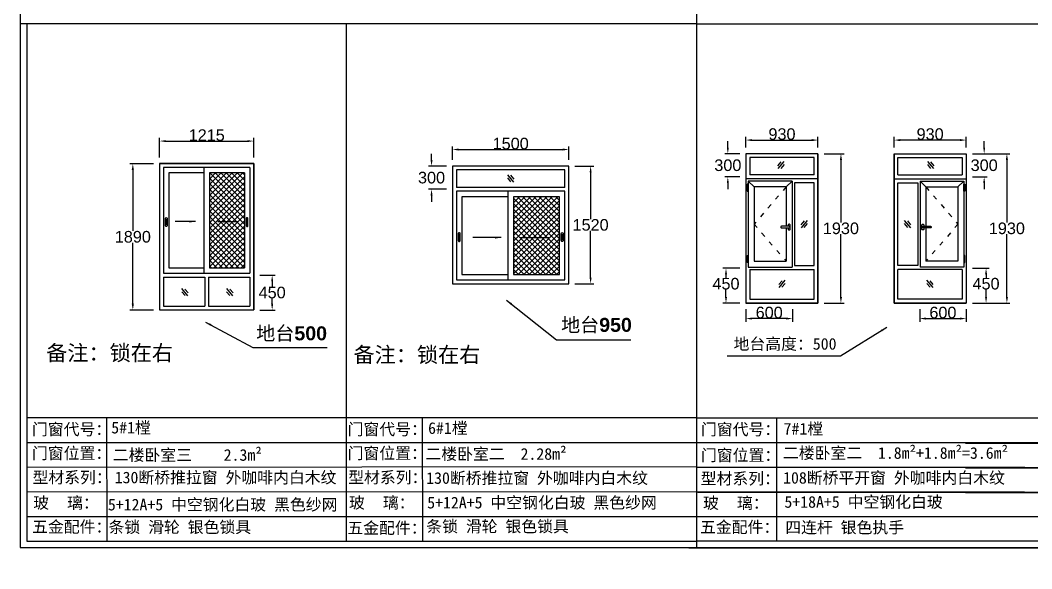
# Model space of a CAD drawing. Header units: inches. Extents: x -138455 to 599497, y -747149 to 13167.
# Drawn here: x 102585 to 115646, y -106349 to -99263 of the extents above; entities that cross this region are included whole.
import ezdxf

# ---------------------------------------------------------------- set-up
doc = ezdxf.new("R2010")
doc.units = ezdxf.units.IN
doc.header["$MEASUREMENT"] = 0
doc.header["$PDMODE"] = 35
doc.header["$PDSIZE"] = -3
doc.linetypes.add('ACAD_ISO03W100', pattern=[30, 12, -18])
doc.layers.add('0 @ 1', color=7, linetype='Continuous')
doc.styles.add('Annotative', font='arialbd.ttf')
doc.styles.get("Standard").update_dxf_attribs({"font": 'arial.ttf'})
doc.dimstyles.get("Standard").update_dxf_attribs({"dimtxt": 80, "dimasz": 70, "dimexe": 40, "dimexo": 80, "dimgap": 0, "dimtad": 1, "dimtih": 1, "dimtoh": 1, "dimdec": 0, "dimzin": 0, "dimdsep": 46, "dimtxsty": 'Standard', "dimcen": 0.09, "dimadec": 0, "dimazin": 0, "dimtfac": 1, "dimtdec": 0, "dimtofl": 0, "dimtmove": 0, "dimatfit": 3, "dimfxl": 0, "dimtolj": 1, "dimtzin": 0, "dimarcsym": 0})

# ---------------------------------------------------------------- blocks, each defined once
blk = doc.blocks.new('123z')
at = {"color": 0}
for points in [[(94078, 52755), (94078, 52755, 0.414214), (94088, 52765), (94088, 52845, 0.414214), (94078, 52855), (94078, 52855, 0.414214), (94068, 52845), (94068, 52765, 0.414214)], [(94078, 52775), (94078, 52775, 0.414214), (94083, 52780), (94083, 52830, 0.414214), (94078, 52835), (94078, 52835, 0.414214), (94073, 52830), (94073, 52780, 0.414214)]]:
    blk.add_lwpolyline(points, format="xyb", close=True, dxfattribs=at)
blk = doc.blocks.new('123as')
at = {"color": 0}
for p, q in [((90189, 51387), (90252, 51462)), ((90194, 51330), (90312, 51470)), ((90251, 51335), (90314, 51410))]:
    blk.add_line(p, q, dxfattribs=at)
blk = doc.blocks.new('*D733')
at = {"color": 0, "lineweight": -2, "transparency": 16777216}
for p, q in [((108168, -101067), (108168, -100893)), ((108248, -100933), (109588, -100933)), ((109668, -101067), (109668, -100893))]:
    blk.add_line(p, q, dxfattribs=at)
at = {"color": 0, "transparency": 16777216}
for points in [[(108248, -100920), (108248, -100947), (108168, -100933)], [(109588, -100920), (109588, -100947), (109668, -100933)]]:
    blk.add_solid(points, dxfattribs=at)
at = {"layer": 'Defpoints', "color": 0, "transparency": 16777216}
for p in [(109668, -100933), (108168, -101147), (109668, -101147)]:
    blk.add_point(p, dxfattribs=at)
at = {"color": 0, "transparency": 16777216, "insert": (108918, -100857), "char_height": 150, "attachment_point": 5}
blk.add_mtext('\\A1;1500', dxfattribs=at)
blk = doc.blocks.new('*D734')
at = {"color": 0, "lineweight": -2, "transparency": 16777216}
for p, q in [((109748, -101147), (109990, -101147)), ((109950, -101227), (109950, -101831)), ((109950, -102587), (109950, -101984)), ((109748, -102667), (109990, -102667))]:
    blk.add_line(p, q, dxfattribs=at)
at = {"color": 0, "transparency": 16777216}
for points in [[(109937, -101227), (109963, -101227), (109950, -101147)], [(109937, -102587), (109963, -102587), (109950, -102667)]]:
    blk.add_solid(points, dxfattribs=at)
at = {"layer": 'Defpoints', "color": 0, "transparency": 16777216}
for p in [(109668, -101147), (109668, -102667), (109950, -102667)]:
    blk.add_point(p, dxfattribs=at)
at = {"color": 0, "transparency": 16777216, "insert": (109950, -101907), "char_height": 150, "attachment_point": 5}
blk.add_mtext('\\A1;1520', dxfattribs=at)
blk = doc.blocks.new('*D735')
at = {"color": 0, "lineweight": -2, "transparency": 16777216}
for p, q in [((107896, -101067), (107896, -100987)), ((108088, -101147), (107856, -101147)), ((108088, -101447), (107856, -101447)), ((107896, -101527), (107896, -101607))]:
    blk.add_line(p, q, dxfattribs=at)
at = {"color": 0, "transparency": 16777216}
for points in [[(107883, -101067), (107909, -101067), (107896, -101147)], [(107883, -101527), (107909, -101527), (107896, -101447)]]:
    blk.add_solid(points, dxfattribs=at)
at = {"layer": 'Defpoints', "color": 0, "transparency": 16777216}
for p in [(107896, -101147), (108168, -101147), (108168, -101447)]:
    blk.add_point(p, dxfattribs=at)
at = {"color": 0, "transparency": 16777216, "insert": (107896, -101297), "char_height": 150, "attachment_point": 5}
blk.add_mtext('\\A1;300', dxfattribs=at)
blk = doc.blocks.new('dzcs')
blk.add_lwpolyline([(142096, -3328), (142196, -3328, 0.414214), (142206, -3318), (142206, -3318, 0.414214), (142196, -3308), (142096, -3308, 0.414214), (142086, -3318), (142086, -3318, 0.414214)], format="xyb", close=True)
blk.add_lwpolyline([(142182, -3328), (142182, -3342, 0.414214), (142196, -3355), (142196, -3355, 0.414214), (142209, -3342), (142209, -3294, 0.414214), (142196, -3280), (142196, -3280, 0.414214), (142182, -3294), (142182, -3308)], format="xyb")
blk = doc.blocks.new('*D774')
at = {"color": 0, "lineweight": -2, "transparency": 16777216}
for p, q in [((111956, -102997), (111956, -103157)), ((112556, -102997), (112556, -103157)), ((112476, -103117), (112036, -103117))]:
    blk.add_line(p, q, dxfattribs=at)
at = {"color": 0, "transparency": 16777216}
for points in [[(112036, -103103), (112036, -103130), (111956, -103117)], [(112476, -103103), (112476, -103130), (112556, -103117)]]:
    blk.add_solid(points, dxfattribs=at)
at = {"layer": 'Defpoints', "color": 0, "transparency": 16777216}
for p in [(111956, -102917), (112556, -102917), (111956, -103117)]:
    blk.add_point(p, dxfattribs=at)
at = {"color": 0, "transparency": 16777216, "insert": (112256, -103040), "char_height": 150, "attachment_point": 5}
blk.add_mtext('\\A1;600', dxfattribs=at)
blk = doc.blocks.new('23zdsa')
for p, q in [((141281, -2940), (141266, -2940)), ((141266, -2940), (141266, -3030)), ((141281, -2960), (141266, -2960)), ((141281, -2965), (141266, -2965)), ((141281, -3030), (141281, -2940)), ((141266, -3005), (141281, -3005)), ((141266, -3010), (141281, -3010)), ((141266, -3030), (141281, -3030))]:
    blk.add_line(p, q)
blk = doc.blocks.new('*D775')
at = {"color": 0, "lineweight": -2, "transparency": 16777216}
for p, q in [((111876, -102467), (111658, -102467)), ((111698, -102547), (111698, -102590)), ((111698, -102837), (111698, -102743)), ((111876, -102917), (111658, -102917))]:
    blk.add_line(p, q, dxfattribs=at)
at = {"color": 0, "transparency": 16777216}
for points in [[(111685, -102547), (111711, -102547), (111698, -102467)], [(111685, -102837), (111711, -102837), (111698, -102917)]]:
    blk.add_solid(points, dxfattribs=at)
at = {"layer": 'Defpoints', "color": 0, "transparency": 16777216}
for p in [(111956, -102467), (111698, -102917), (111956, -102917)]:
    blk.add_point(p, dxfattribs=at)
at = {"color": 0, "transparency": 16777216, "insert": (111698, -102667), "char_height": 150, "attachment_point": 5}
blk.add_mtext('\\A1;450', dxfattribs=at)
blk = doc.blocks.new('*D784')
at = {"color": 0, "lineweight": -2, "transparency": 16777216}
for p, q in [((112966, -100987), (113222, -100987)), ((113182, -101067), (113182, -101875)), ((113182, -102837), (113182, -102028)), ((112966, -102917), (113222, -102917))]:
    blk.add_line(p, q, dxfattribs=at)
at = {"color": 0, "transparency": 16777216}
for points in [[(113169, -101067), (113196, -101067), (113182, -100987)], [(113169, -102837), (113196, -102837), (113182, -102917)]]:
    blk.add_solid(points, dxfattribs=at)
at = {"layer": 'Defpoints', "color": 0, "transparency": 16777216}
for p in [(112886, -100987), (112886, -102917), (113182, -102917)]:
    blk.add_point(p, dxfattribs=at)
at = {"color": 0, "transparency": 16777216, "insert": (113182, -101952), "char_height": 150, "attachment_point": 5}
blk.add_mtext('\\A1;1930', dxfattribs=at)
blk = doc.blocks.new('*D785')
at = {"color": 0, "lineweight": -2, "transparency": 16777216}
for p, q in [((111956, -100907), (111956, -100771)), ((112036, -100811), (112806, -100811)), ((112886, -100907), (112886, -100771))]:
    blk.add_line(p, q, dxfattribs=at)
at = {"color": 0, "transparency": 16777216}
for points in [[(112036, -100798), (112036, -100825), (111956, -100811)], [(112806, -100798), (112806, -100825), (112886, -100811)]]:
    blk.add_solid(points, dxfattribs=at)
at = {"layer": 'Defpoints', "color": 0, "transparency": 16777216}
for p in [(112886, -100811), (111956, -100987), (112886, -100987)]:
    blk.add_point(p, dxfattribs=at)
at = {"color": 0, "transparency": 16777216, "insert": (112421, -100735), "char_height": 150, "attachment_point": 5}
blk.add_mtext('\\A1;930', dxfattribs=at)
blk = doc.blocks.new('*D776')
at = {"color": 0, "lineweight": -2, "transparency": 16777216}
for p, q in [((111722, -100907), (111722, -100827)), ((111876, -100987), (111682, -100987)), ((111876, -101287), (111682, -101287)), ((111722, -101367), (111722, -101447))]:
    blk.add_line(p, q, dxfattribs=at)
at = {"color": 0, "transparency": 16777216}
for points in [[(111709, -100907), (111735, -100907), (111722, -100987)], [(111709, -101367), (111735, -101367), (111722, -101287)]]:
    blk.add_solid(points, dxfattribs=at)
at = {"layer": 'Defpoints', "color": 0, "transparency": 16777216}
for p in [(111956, -100987), (111722, -101287), (111956, -101287)]:
    blk.add_point(p, dxfattribs=at)
at = {"color": 0, "transparency": 16777216, "insert": (111722, -101137), "char_height": 150, "attachment_point": 5}
blk.add_mtext('\\A1;300', dxfattribs=at)
blk = doc.blocks.new('*D777')
at = {"color": 0, "lineweight": -2, "transparency": 16777216}
for p, q in [((114199, -102997), (114199, -103157)), ((114799, -102997), (114799, -103157)), ((114279, -103117), (114719, -103117))]:
    blk.add_line(p, q, dxfattribs=at)
at = {"color": 0, "transparency": 16777216}
for points in [[(114279, -103103), (114279, -103130), (114199, -103117)], [(114719, -103103), (114719, -103130), (114799, -103117)]]:
    blk.add_solid(points, dxfattribs=at)
at = {"layer": 'Defpoints', "color": 0, "transparency": 16777216}
for p in [(114199, -102917), (114799, -102917), (114799, -103117)]:
    blk.add_point(p, dxfattribs=at)
at = {"color": 0, "transparency": 16777216, "insert": (114499, -103040), "char_height": 150, "attachment_point": 5}
blk.add_mtext('\\A1;600', dxfattribs=at)
blk = doc.blocks.new('*D778')
at = {"color": 0, "lineweight": -2, "transparency": 16777216}
for p, q in [((114879, -102467), (115096, -102467)), ((115056, -102547), (115056, -102590)), ((115056, -102837), (115056, -102743)), ((114879, -102917), (115096, -102917))]:
    blk.add_line(p, q, dxfattribs=at)
at = {"color": 0, "transparency": 16777216}
for points in [[(115043, -102547), (115069, -102547), (115056, -102467)], [(115043, -102837), (115069, -102837), (115056, -102917)]]:
    blk.add_solid(points, dxfattribs=at)
at = {"layer": 'Defpoints', "color": 0, "transparency": 16777216}
for p in [(114799, -102467), (114799, -102917), (115056, -102917)]:
    blk.add_point(p, dxfattribs=at)
at = {"color": 0, "transparency": 16777216, "insert": (115056, -102667), "char_height": 150, "attachment_point": 5}
blk.add_mtext('\\A1;450', dxfattribs=at)
blk = doc.blocks.new('*D779')
at = {"color": 0, "lineweight": -2, "transparency": 16777216}
for p, q in [((114879, -100987), (115365, -100987)), ((115325, -101067), (115325, -101875)), ((115325, -102837), (115325, -102028)), ((114879, -102917), (115365, -102917))]:
    blk.add_line(p, q, dxfattribs=at)
at = {"color": 0, "transparency": 16777216}
for points in [[(115312, -101067), (115339, -101067), (115325, -100987)], [(115312, -102837), (115339, -102837), (115325, -102917)]]:
    blk.add_solid(points, dxfattribs=at)
at = {"layer": 'Defpoints', "color": 0, "transparency": 16777216}
for p in [(114799, -100987), (114799, -102917), (115325, -102917)]:
    blk.add_point(p, dxfattribs=at)
at = {"color": 0, "transparency": 16777216, "insert": (115325, -101952), "char_height": 150, "attachment_point": 5}
blk.add_mtext('\\A1;1930', dxfattribs=at)
blk = doc.blocks.new('*D786')
at = {"color": 0, "lineweight": -2, "transparency": 16777216}
for p, q in [((113869, -100907), (113869, -100771)), ((114719, -100811), (113949, -100811)), ((114799, -100907), (114799, -100771))]:
    blk.add_line(p, q, dxfattribs=at)
at = {"color": 0, "transparency": 16777216}
for points in [[(113949, -100798), (113949, -100825), (113869, -100811)], [(114719, -100798), (114719, -100825), (114799, -100811)]]:
    blk.add_solid(points, dxfattribs=at)
at = {"layer": 'Defpoints', "color": 0, "transparency": 16777216}
for p in [(113869, -100811), (113869, -100987), (114799, -100987)]:
    blk.add_point(p, dxfattribs=at)
at = {"color": 0, "transparency": 16777216, "insert": (114334, -100735), "char_height": 150, "attachment_point": 5}
blk.add_mtext('\\A1;930', dxfattribs=at)
blk = doc.blocks.new('*D780')
at = {"color": 0, "lineweight": -2, "transparency": 16777216}
for p, q in [((115032, -100907), (115032, -100827)), ((114879, -100987), (115072, -100987)), ((114879, -101287), (115072, -101287)), ((115032, -101367), (115032, -101447))]:
    blk.add_line(p, q, dxfattribs=at)
at = {"color": 0, "transparency": 16777216}
for points in [[(115019, -100907), (115045, -100907), (115032, -100987)], [(115019, -101367), (115045, -101367), (115032, -101287)]]:
    blk.add_solid(points, dxfattribs=at)
at = {"layer": 'Defpoints', "color": 0, "transparency": 16777216}
for p in [(114799, -100987), (114799, -101287), (115032, -101287)]:
    blk.add_point(p, dxfattribs=at)
at = {"color": 0, "transparency": 16777216, "insert": (115032, -101137), "char_height": 150, "attachment_point": 5}
blk.add_mtext('\\A1;300', dxfattribs=at)
blk = doc.blocks.new('*D787')
at = {"color": 0, "lineweight": -2, "transparency": 16777216}
for p, q in [((104385, -101036), (104385, -100784)), ((104465, -100824), (105520, -100824)), ((105600, -101036), (105600, -100784))]:
    blk.add_line(p, q, dxfattribs=at)
at = {"color": 0, "transparency": 16777216}
for points in [[(104465, -100811), (104465, -100837), (104385, -100824)], [(105520, -100811), (105520, -100837), (105600, -100824)]]:
    blk.add_solid(points, dxfattribs=at)
at = {"layer": 'Defpoints', "color": 0, "transparency": 16777216}
for p in [(105600, -100824), (104385, -101116), (105600, -101116)]:
    blk.add_point(p, dxfattribs=at)
at = {"color": 0, "transparency": 16777216, "insert": (104993, -100748), "char_height": 150, "attachment_point": 5}
blk.add_mtext('\\A1;1215', dxfattribs=at)
blk = doc.blocks.new('*D788')
at = {"color": 0, "lineweight": -2, "transparency": 16777216}
for p, q in [((104305, -101116), (103999, -101116)), ((104039, -101196), (104039, -101984)), ((104039, -102926), (104039, -102137)), ((104305, -103006), (103999, -103006))]:
    blk.add_line(p, q, dxfattribs=at)
at = {"color": 0, "transparency": 16777216}
for points in [[(104025, -101196), (104052, -101196), (104039, -101116)], [(104025, -102926), (104052, -102926), (104039, -103006)]]:
    blk.add_solid(points, dxfattribs=at)
at = {"layer": 'Defpoints', "color": 0, "transparency": 16777216}
for p in [(104385, -101116), (104039, -103006), (104385, -103006)]:
    blk.add_point(p, dxfattribs=at)
at = {"color": 0, "transparency": 16777216, "insert": (104039, -102061), "char_height": 150, "attachment_point": 5}
blk.add_mtext('\\A1;1890', dxfattribs=at)
blk = doc.blocks.new('*D789')
at = {"color": 0, "lineweight": -2, "transparency": 16777216}
for p, q in [((105680, -102556), (105878, -102556)), ((105838, -102636), (105838, -102704)), ((105838, -102926), (105838, -102857)), ((105680, -103006), (105878, -103006))]:
    blk.add_line(p, q, dxfattribs=at)
at = {"color": 0, "transparency": 16777216}
for points in [[(105825, -102636), (105851, -102636), (105838, -102556)], [(105825, -102926), (105851, -102926), (105838, -103006)]]:
    blk.add_solid(points, dxfattribs=at)
at = {"layer": 'Defpoints', "color": 0, "transparency": 16777216}
for p in [(105600, -102556), (105600, -103006), (105838, -103006)]:
    blk.add_point(p, dxfattribs=at)
at = {"color": 0, "transparency": 16777216, "insert": (105838, -102781), "char_height": 150, "attachment_point": 5}
blk.add_mtext('\\A1;450', dxfattribs=at)

msp = doc.modelspace()

# ---------------------------------------------------------------- hatches: boundary and pattern name
h = msp.add_hatch()
h.set_pattern_fill('ANSI37', color=256, scale=400)
h.set_pattern_definition([(45, (-52862.65, -263.06), (-35.355339, 35.355339), []), (135, (-52862.65, -263.06), (-35.355339, -35.355339), [])])
h.paths.add_polyline_path([(105027.7, -102460.6), (105480.2, -102460.6), (105480.2, -101235.6), (105027.7, -101235.6)])
h = msp.add_hatch()
h.set_pattern_fill('ANSI37', color=256, scale=400)
h.set_pattern_definition([(45, (-51601.29, 20.05), (-35.355339, 35.355339), []), (135, (-51601.29, 20.05), (-35.355339, -35.355339), [])])
h.paths.add_polyline_path([(108953.2, -101542.5), (109548.2, -101542.5), (109548.2, -102547.5), (108953.2, -102547.5)])

# ---------------------------------------------------------------- linework, layer by layer
for p, q in [((102585, -92613.9), (102585, -106074.1)), ((111319.2, -92713.5), (111319.2, -106076.2)), ((102585, -99306.1), (111320.3, -99306.1)), ((102671.4, -99306.1), (102671.4, -105993.5)), ((106792.8, -99306.1), (106793.1, -105992.2)), ((111319.2, -99308.2), (122109.5, -99308.2)), ((112885.6, -100986.8), (111955.6, -100986.8)), ((111955.6, -100986.8), (111955.6, -102916.8)), ((112835.6, -101036.8), (112005.6, -101036.8)), ((112005.6, -101036.8), (112005.6, -101261.8)), ((112835.6, -101261.8), (112835.6, -101036.8)), ((112885.6, -102916.8), (112885.6, -100986.8)), ((112885.6, -100986.8), (112885.6, -102916.8)), ((113868.7, -102916.8), (113868.7, -100986.8)), ((113868.7, -100986.8), (114798.7, -100986.8)), ((113868.7, -100986.8), (113868.7, -102916.8)), ((113918.7, -101261.8), (113918.7, -101036.8)), ((113918.7, -101036.8), (114748.7, -101036.8)), ((114748.7, -101036.8), (114748.7, -101261.8)), ((114798.7, -100986.8), (114798.7, -102916.8)), ((104385.2, -101115.6), (105600.2, -101115.6)), ((105600.2, -101115.6), (104385.2, -101115.6)), ((104385.2, -101115.6), (104385.2, -103005.6)), ((105550.2, -101165.6), (104435.2, -101165.6)), ((104435.2, -101165.6), (104435.2, -102530.6)), ((104957.7, -101165.6), (104957.7, -102530.6)), ((105550.2, -101165.6), (105550.2, -102530.6)), ((105600.2, -103005.6), (105600.2, -101115.6)), ((105600.2, -101115.6), (105600.2, -103005.6)), ((109668.2, -101147.5), (108168.2, -101147.5)), ((108168.2, -101147.5), (108168.2, -102667.5)), ((109668.2, -102667.5), (109668.2, -101147.5)), ((104957.7, -101235.6), (104505.2, -101235.6)), ((104505.2, -101235.6), (104505.2, -102460.6)), ((105480.2, -101235.6), (105027.7, -101235.6)), ((105027.7, -101235.6), (105027.7, -102460.6)), ((105480.2, -101235.6), (105480.2, -102460.6)), ((112885.6, -101311.8), (111955.6, -101311.8)), ((112550.6, -101341.8), (111985.6, -101341.8)), ((111985.6, -101341.8), (111985.6, -102451.8)), ((112835.6, -101261.8), (112005.6, -101261.8)), ((112475.6, -101416.8), (112550.6, -101341.8)), ((112550.6, -101341.8), (112550.6, -102451.8)), ((113868.7, -101311.8), (114798.7, -101311.8)), ((113918.7, -101261.8), (114748.7, -101261.8)), ((114203.7, -101341.8), (114768.7, -101341.8)), ((114203.7, -101341.8), (114203.7, -102451.8)), ((114278.7, -101416.8), (114203.7, -101341.8)), ((114768.7, -101341.8), (114768.7, -102451.8)), ((109618.2, -101422.5), (108218.2, -101422.5)), ((109618.2, -101472.5), (108218.2, -101472.5)), ((108883.2, -101472.5), (108883.2, -102617.5)), ((112475.6, -101416.8), (112060.6, -101416.8)), ((112060.6, -101416.8), (112060.6, -102376.8)), ((112475.6, -101416.8), (112475.6, -101925)), ((112835.6, -101361.8), (112580.6, -101361.8)), ((112580.6, -101361.8), (112580.6, -102431.8)), ((112835.6, -102431.8), (112835.6, -101361.8)), ((113918.7, -102431.8), (113918.7, -101361.8)), ((113918.7, -101361.8), (114173.7, -101361.8)), ((114173.7, -101361.8), (114173.7, -102431.8)), ((114278.7, -101416.8), (114693.7, -101416.8)), ((114278.7, -101416.8), (114278.7, -101925)), ((114693.7, -101416.8), (114693.7, -102376.8)), ((108883.2, -101542.5), (108288.2, -101542.5)), ((108288.2, -101542.5), (108288.2, -102547.5)), ((109548.2, -101542.5), (108953.2, -101542.5)), ((108953.2, -101542.5), (108953.2, -102547.5)), ((109548.2, -102547.5), (109548.2, -101542.5)), ((112475.6, -101945), (112475.6, -102376.8)), ((114278.7, -101945), (114278.7, -102376.8)), ((112060.6, -102376.8), (112475.6, -102376.8)), ((114693.7, -102376.8), (114278.7, -102376.8)), ((104435.2, -102530.6), (105550.2, -102530.6)), ((104505.2, -102460.6), (104957.7, -102460.6)), ((105027.7, -102460.6), (105480.2, -102460.6)), ((111985.6, -102451.8), (112550.6, -102451.8)), ((112005.6, -102481.8), (112835.6, -102481.8)), ((112005.6, -102481.8), (112005.6, -102866.8)), ((112580.6, -102431.8), (112835.6, -102431.8)), ((112835.6, -102866.8), (112835.6, -102481.8)), ((112835.6, -102866.8), (112835.6, -102521.8)), ((114173.7, -102431.8), (113918.7, -102431.8)), ((114748.7, -102481.8), (113918.7, -102481.8)), ((113918.7, -102866.8), (113918.7, -102481.8)), ((113918.7, -102866.8), (113918.7, -102521.8)), ((114768.7, -102451.8), (114203.7, -102451.8)), ((114748.7, -102481.8), (114748.7, -102866.8)), ((104435.2, -102580.6), (104967.7, -102580.6)), ((104435.2, -102580.6), (104435.2, -102955.6)), ((104967.7, -102580.6), (104967.7, -102955.6)), ((105017.7, -102580.6), (105550.2, -102580.6)), ((105017.7, -102580.6), (105017.7, -102955.6)), ((105550.2, -102580.6), (105550.2, -102955.6)), ((108288.2, -102547.5), (108883.2, -102547.5)), ((108953.2, -102547.5), (109548.2, -102547.5)), ((108168.2, -102667.5), (109668.2, -102667.5)), ((111955.6, -102916.8), (112885.6, -102916.8)), ((112885.6, -102916.8), (111955.6, -102916.8)), ((112005.6, -102866.8), (112835.6, -102866.8)), ((114798.7, -102916.8), (113868.7, -102916.8)), ((113868.7, -102916.8), (114798.7, -102916.8)), ((114748.7, -102866.8), (113918.7, -102866.8)), ((104385.2, -103005.6), (105600.2, -103005.6)), ((104435.2, -102955.6), (104967.7, -102955.6)), ((105017.7, -102955.6), (105550.2, -102955.6)), ((102671.4, -104396.5), (111323, -104393.2)), ((103701, -104396.5), (103701.4, -105986.4)), ((107777, -104394.6), (107777.4, -105995.9)), ((111319.2, -104398.5), (120035.5, -104398.5)), ((112348.8, -104398.5), (112349.3, -105988.5)), ((102671.4, -104715.9), (111323.2, -104715.4)), ((111319.2, -104717.8), (120035.5, -104717.6)), ((111319.2, -104717.9), (115551, -104717.8)), ((114791.7, -104726.3), (122109.5, -104724.2)), ((102671.4, -105035.3), (111323.4, -105029.1)), ((111319.2, -105037.3), (115554.8, -105037.1)), ((111323.6, -105038.4), (120035.5, -105036.9)), ((114791.9, -105045.6), (122109.5, -105043.4)), ((102671.4, -105354.7), (111323.6, -105351.2)), ((111319.2, -105356.7), (115551.4, -105356.6)), ((111334.3, -105357.9), (120035.5, -105356.5)), ((114792.1, -105365.1), (122109.5, -105365.1)), ((102671.4, -105674.1), (111323.8, -105671.4)), ((111319.2, -105673.1), (120035.5, -105672)), ((102671.4, -105993.5), (111324, -105990.8)), ((122109.5, -105991.2), (111319.2, -105991.2)), ((102585, -106074.1), (111324.1, -106074.1)), ((111219.2, -106076.2), (122209.2, -106076.2)), ((121762.5, -106076.2), (111319.2, -106076.2))]:
    msp.add_line(p, q)
for points in [[(109618.2, -101422.5), (109618.2, -101197.5), (108218.2, -101197.5), (108218.2, -101422.5)], [(112060.6, -101416.8), (111985.6, -101341.8)], [(114693.7, -101416.8), (114768.7, -101341.8)], [(108218.2, -101472.5), (108218.2, -102617.5), (109618.2, -102617.5), (109618.2, -101472.5)]]:
    msp.add_lwpolyline(points)
at = {"linetype": 'ACAD_ISO03W100', "ltscale": 5}
for points in [[(112475.6, -101416.8), (112060.6, -101896.8), (112475.6, -102376.8)], [(114278.7, -101416.8), (114693.7, -101896.8), (114278.7, -102376.8)]]:
    msp.add_lwpolyline(points, dxfattribs=at)
msp.add_spline([(109585.4, -115202.1), (116299.6, -107194.2), (123627.2, -107526.7), (123950, -115750.3), (120560.6, -117298.3), (113265.3, -116653.3), (109585.4, -115202.1), (105347.7, -116852.5)], degree=3)

# ---------------------------------------------------------------- block references
for name, p, xscale, yscale, zscale in [('123as', (52081.1, -135491.4), 0.6684526412304121, 0.6684526412304121, 0.6684526412304121), ('123as', (174673.1, -135491.4), -0.6684526412304121, 0.6684526412304121, 0.6684526412304121), ('123as', (169250.5, -135665.9), -0.6684526412304121, 0.6684526412304121, 0.6684526412304121), ('123z', (211575.5, -161986.2), -1.138461538461538, 1.138461538461538, 1.138461538461538), ('123z', (-1590.1, -161986.2), 1.138461538461538, 1.138461538461538, 1.138461538461538), ('123as', (52380.8, -136255.5), 0.6684526412304121, 0.6684526412304121, 0.6684526412304121), ('123as', (174373.4, -136255.5), -0.6684526412304121, 0.6684526412304121, 0.6684526412304121), ('123z', (1148.8, -162180.4), 1.138461538461538, 1.138461538461538, 1.138461538461538), ('123z', (216687.5, -162180.4), -1.138461538461538, 1.138461538461538, 1.138461538461538), ('123as', (52092.5, -137027.3), 0.6684526412304121, 0.6684526412304121, 0.6684526412304121), ('123as', (174661.7, -137027.3), -0.6684526412304121, 0.6684526412304121, 0.6684526412304121), ('123as', (165041.7, -137134.9), -0.6684526412304121, 0.6684526412304121, 0.6684526412304121), ('123as', (165621, -137134.9), -0.6684526412304121, 0.6684526412304121, 0.6684526412304121)]:
    msp.add_blockref(name, p, dxfattribs=dict(xscale=xscale, yscale=yscale, zscale=zscale))
at = {"rotation": 180}
msp.add_blockref('23zdsa', (253251.2, -104412.6), dxfattribs=at)
at = {"xscale": -1, "rotation": 180}
msp.add_blockref('23zdsa', (-26497, -104412.6), dxfattribs=at)
for name, p in [('dzcs', (-29681, -98617.2)), ('23zdsa', (-26497, -99361.5))]:
    msp.add_blockref(name, p)
at = {"xscale": -1}
for name, p in [('dzcs', (256435.2, -98617.2)), ('23zdsa', (253251.2, -99361.5))]:
    msp.add_blockref(name, p, dxfattribs=at)

# ---------------------------------------------------------------- texts
at = {"layer": '0 @ 1', "style": 'Annotative'}
for s, p in [('门窗代号：', (102737, -104621.7)), ('门窗代号：', (106813, -104621.3)), ('门窗代号：', (111374.7, -104622.5)), ('门窗位置：', (102737, -104930.7)), ('门窗位置：', (106813, -104930.3)), ('门窗位置：', (111375.3, -104956.1)), ('型材系列：', (102743.4, -105242.9)), ('型材系列：', (106819.3, -105242.5)), ('型材系列：', (111371.8, -105257.7)), ('玻    璃：', (102752.5, -105571.4)), ('玻    璃：', (106829.8, -105569.8)), ('玻    璃：', (111402.1, -105573.4)), ('五金配件：', (102738.4, -105881.2)), ('五金配件：', (106809.3, -105896)), ('五金配件：', (111362.9, -105885.1))]:
    msp.add_text(s, height=150, dxfattribs=at).set_placement(p)
for s, width, insert, char_height, attachment_point in [('{\\fSimSun|b1|i0|c134|p2;地台}950', 945.13, (110482.4, -103107.8), 180.693, 3), ('{\\fSimSun|b1|i0|c134|p2;地台}500', 945.13, (106546.2, -103216.9), 180.693, 3), ('{\\fSimSun|b1|i0|c134|p2;备注：锁在右}', 5972.399, (102920.2, -103460), 200, 1), ('{\\fSimSun|b1|i0|c134|p2;地台高度：500}', 1765.025, (113125.3, -103368.3), 150, 3), ('{\\fSimSun|b1|i0|c134|p2;备注：锁在右}', 5972.399, (106888.6, -103483.1), 200, 1), ('{\\fSimSun|b1|i0|c134|p2;5#1樘}', 4396.385, (103760.3, -104450.4), 150, 1), ('{\\fSimSun|b1|i0|c134|p2;6#1樘}', 4396.385, (107851.7, -104456), 150, 1), ('{\\fSimSun|b1|i0|c134|p2;7#1樘}', 4396.385, (112441.8, -104464.7), 150, 1), ('{\\fSimSun|b1|i0|c134|p2;二楼卧室二  1.8m²+1.8m²=3.6m²}', 4396.385, (112433, -104778), 150, 1), ('{\\fSimSun|b1|i0|c134|p2;二楼卧室三    2.3m²}', 4396.385, (103780.6, -104803.4), 150, 1), ('{\\fSimSun|b1|i0|c134|p2;二楼卧室二  2.28m²}', 4396.385, (107818.2, -104790.2), 150, 1), ('\\pt2250;{\\fSimSun|b1|i0|c134|p2;130断桥推拉窗 外咖啡内白木纹}', 4396.385, (103804.7, -105094.2), 150, 1), ('{\\fSimSun|b1|i0|c134|p2;130断桥推拉窗 外咖啡内白木纹}', 4396.385, (107826.8, -105101.6), 150, 1), ('\\pt2250;{\\fSimSun|b1|i0|c134|p2;108断桥平开窗 外咖啡内白木纹}', 4396.385, (112435.4, -105098.6), 150, 1), ('{\\fSimSun|b1|i0|c134|p2;5+12A+5 中空钢化白玻 黑色纱网}', 5972.399, (107840, -105419.2), 150, 1), ('{\\fSimSun|b1|i0|c134|p2;5+18A+5 中空钢化白玻 }', 5972.399, (112452.7, -105410.2), 150, 1), ('{\\fSimSun|b1|i0|c134|p2;5+12A+5 中空钢化白玻 黑色纱网}', 5972.399, (103716.7, -105444.5), 150, 1), ('{\\fSimSun|b1|i0|c134|p2;条锁 滑轮 银色锁具}', 4396.385, (103725.2, -105735.1), 150, 1), ('{\\fSimSun|b1|i0|c134|p2;条锁 滑轮 银色锁具}', 4396.385, (107827.8, -105726.2), 150, 1), ('{\\fSimSun|b1|i0|c134|p2;四连杆 银色执手}', 4396.385, (112463.3, -105739), 150, 1)]:
    msp.add_mtext_dynamic_manual_height_columns(s, width=width, gutter_width=903.5, heights=[0], dxfattribs=dict(at, insert=insert, char_height=char_height, attachment_point=attachment_point))

# ---------------------------------------------------------------- dimensions: what is measured, and where the dimension line sits
for base, p1, p2, picture, middle in [((105600.2, -100824.1), (104385.2, -101115.6), (105600.2, -101115.6), '*D787', (104992.7, -100747.6)), ((109668.2, -100933.5), (108168.2, -101147.5), (109668.2, -101147.5), '*D733', (108918.2, -100856.9)), ((111955.6, -103116.5), (112555.6, -102916.8), (111955.6, -102916.8), '*D774', (112255.6, -103039.9))]:
    dim = msp.add_linear_dim(base=base, p1=p1, p2=p2, dimstyle='Standard', override={"dimtxt": 150, "dimasz": 80})
    dim.commit()
    dim.dimension.update_dxf_attribs({"geometry": picture, "text_midpoint": middle})
dim = msp.add_linear_dim(base=(112885.6, -100811.3), p1=(111955.6, -100986.8), p2=(112885.6, -100986.8), dimstyle='Standard', override={"dimtxt": 150, "dimasz": 80})
dim.commit()
dim.dimension.update_dxf_attribs({"geometry": '*D785', "text_midpoint": (112420.6, -100811.3), "dimtype": 160})
for base, p1, p2, angle, picture, middle in [((113868.7, -100811.3), (114798.7, -100986.8), (113868.7, -100986.8), 180, '*D786', (114333.7, -100811.3)), ((111722.1, -101286.8), (111955.6, -100986.8), (111955.6, -101286.8), 90, '*D776', (111722.1, -101136.8)), ((115032.1, -101286.8), (114798.7, -100986.8), (114798.7, -101286.8), 90, '*D780', (115032.1, -101136.8)), ((107896.1, -101147.5), (108168.2, -101447.5), (108168.2, -101147.5), 90, '*D735', (107896.1, -101297.5)), ((115325.3, -102916.8), (114798.7, -100986.8), (114798.7, -102916.8), 90, '*D779', (115325.3, -101951.8)), ((111698.2, -102916.8), (111955.6, -102466.8), (111955.6, -102916.8), 90, '*D775', (111698.2, -102666.8)), ((115056.1, -102916.8), (114798.7, -102466.8), (114798.7, -102916.8), 90, '*D778', (115056.1, -102666.8))]:
    dim = msp.add_linear_dim(base=base, p1=p1, p2=p2, angle=angle, dimstyle='Standard', override={"dimtxt": 150, "dimasz": 80})
    dim.commit()
    dim.dimension.update_dxf_attribs({"geometry": picture, "text_midpoint": middle, "dimtype": 160})
for base, p1, p2, angle, picture, middle in [((113182.5, -102916.8), (112885.6, -100986.8), (112885.6, -102916.8), 90, '*D784', (113182.5, -101951.8)), ((104038.7, -103005.6), (104385.2, -101115.6), (104385.2, -103005.6), 90, '*D788', (104038.7, -102060.6)), ((109950, -102667.5), (109668.2, -101147.5), (109668.2, -102667.5), 90, '*D734', (109950, -101907.5)), ((105838.1, -103005.6), (105600.2, -102555.6), (105600.2, -103005.6), 90, '*D789', (105838.1, -102780.6)), ((114798.7, -103116.5), (114198.7, -102916.8), (114798.7, -102916.8), 180, '*D777', (114498.7, -103039.9))]:
    dim = msp.add_linear_dim(base=base, p1=p1, p2=p2, angle=angle, dimstyle='Standard', override={"dimtxt": 150, "dimasz": 80})
    dim.commit()
    dim.dimension.update_dxf_attribs({"geometry": picture, "text_midpoint": middle})

# ---------------------------------------------------------------- leaders
for points in [[(104847.1, -101863.3), (104586.2, -101863.3)], [(105138.3, -101863.3), (105399.3, -101863.3)], [(108794.8, -102070.9), (108427.4, -102070.9)], [(109041.5, -102070.9), (109408.9, -102070.9)], [(108864, -102879.1), (109508.6, -103392.6), (110467.5, -103392.6)], [(104976.7, -103162.2), (105588.5, -103489.2), (106547.4, -103489.2)], [(113773.5, -103231), (113175.6, -103602.1), (111713.8, -103602.1)]]:
    msp.add_leader(points, dimstyle='Standard', override={"dimtxt": 150, "dimasz": 80})

doc.saveas('drawing.dxf')
